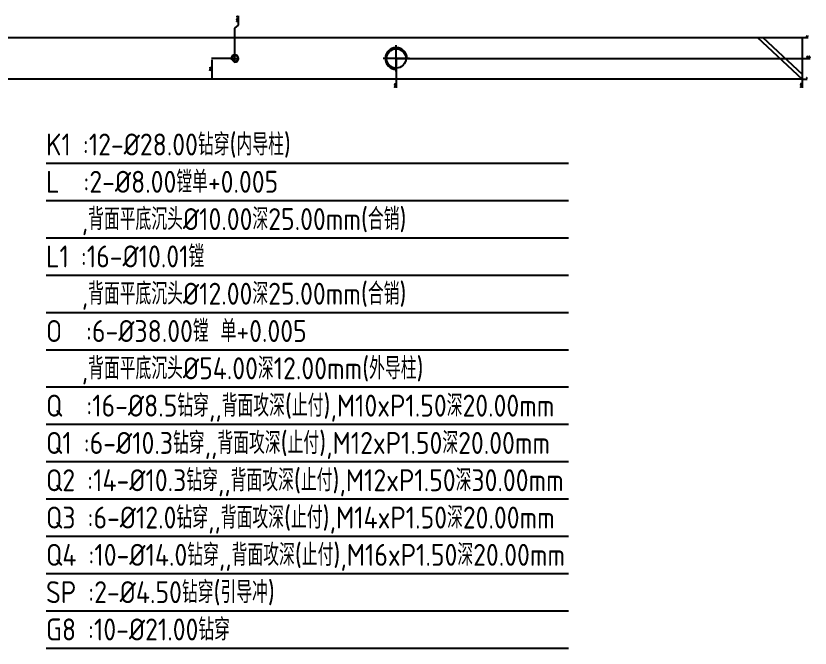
# Model space of a CAD drawing. Header units: millimetres. Extents: x 48713 to 52136, y -7473 to -5559.
# Drawn here: x 50342 to 51428, y -7473 to -6609 of the extents above; entities that cross this region are included whole.
import ezdxf

# ---------------------------------------------------------------- set-up
doc = ezdxf.new("R2010")
doc.units = ezdxf.units.MM
doc.linetypes.add('HIDDEN', pattern=[0])
for name, color, linetype in [('DIM', 4, 'Continuous'), ('LP', 255, 'Continuous'), ('LP_O', 40, 'Continuous'), ('TEXT', 4, 'Continuous')]:
    doc.layers.add(name, color=color, linetype=linetype)
doc.styles.add('gbenor', font='gbenor.shx', dxfattribs={"bigfont": 'gbcbig.shx'})
doc.styles.get("Standard").update_dxf_attribs({"font": 'txt.shx', "width": 0.85, "bigfont": 'ctxt.shx'})
doc.dimstyles.new('T-2-WX', dxfattribs={"dimtxt": 2, "dimasz": 2, "dimexe": 0.5, "dimexo": 0.5, "dimgap": 0.5, "dimtad": 1, "dimtxsty": 'Standard', "dimblk": 'OPEN30', "dimcen": 0, "dimazin": 3, "dimtfac": 1, "dimtmove": 0, "dimatfit": 3, "dimldrblk": 'OPEN30', "dimlwd": -1, "dimlwe": -1})

# ---------------------------------------------------------------- blocks, each defined once
blk = doc.blocks.new('*D7585')
at = {"layer": 'Defpoints', "color": 0}
for p in [(48827.1, -6695.7), (51417.1, -6695.7), (51422.1, -6695.7)]:
    blk.add_point(p, dxfattribs=at)
at = {"layer": 'DIM', "color": 0}
blk.add_line((51417.6, -6695.7), (51423.7, -6695.7), dxfattribs=at)
at = {"layer": 'DIM', "color": 0, "insert": (51423.1, -6694.2), "char_height": 2, "attachment_point": 5}
blk.add_mtext('0', dxfattribs=at)
blk = doc.blocks.new('_Open30')
blk = doc.blocks.new('*D7586')
at = {"layer": 'Defpoints', "color": 0}
for p in [(50862.1, -6667.2), (51422.1, -6667.2), (48827.1, -6695.7)]:
    blk.add_point(p, dxfattribs=at)
at = {"layer": 'DIM', "color": 0}
blk.add_line((50862.6, -6667.2), (51427.7, -6667.2), dxfattribs=at)
at = {"layer": 'DIM', "color": 0, "insert": (51425.2, -6665.6), "char_height": 2, "attachment_point": 5}
blk.add_mtext('28,5', dxfattribs=at)
blk = doc.blocks.new('*D7587')
at = {"layer": 'Defpoints', "color": 0}
for p in [(51417.1, -6638.7), (51422.1, -6638.7), (48827.1, -6695.7)]:
    blk.add_point(p, dxfattribs=at)
at = {"layer": 'DIM', "color": 0}
blk.add_line((51417.6, -6638.7), (51425.3, -6638.7), dxfattribs=at)
at = {"layer": 'DIM', "color": 0, "insert": (51423.9, -6637.2), "char_height": 2, "attachment_point": 5}
blk.add_mtext('57', dxfattribs=at)
blk = doc.blocks.new('*D7590')
at = {"layer": 'Defpoints', "color": 0}
for p in [(48827.1, -6695.7), (51417.1, -6695.7), (51417.1, -6700.7)]:
    blk.add_point(p, dxfattribs=at)
at = {"layer": 'DIM', "color": 0}
blk.add_line((51417.1, -6696.2), (51417.1, -6707.2), dxfattribs=at)
at = {"layer": 'DIM', "color": 0, "insert": (51415.6, -6704.2), "char_height": 2, "attachment_point": 5, "rotation": 90}
blk.add_mtext('2590', dxfattribs=at)
blk = doc.blocks.new('*D7591')
at = {"layer": 'Defpoints', "color": 0}
for p in [(50862.1, -6667.2), (48827.1, -6695.7), (50862.1, -6700.7)]:
    blk.add_point(p, dxfattribs=at)
at = {"layer": 'DIM', "color": 0}
blk.add_line((50862.1, -6667.7), (50862.1, -6707.2), dxfattribs=at)
at = {"layer": 'DIM', "color": 0, "insert": (50860.6, -6704.2), "char_height": 2, "attachment_point": 5, "rotation": 90}
blk.add_mtext('2035', dxfattribs=at)
blk = doc.blocks.new('*D7594')
at = {"layer": 'Defpoints', "color": 0}
for p in [(50641.6, -6667.2), (50610, -6695.7), (50639.7, -6695.7)]:
    blk.add_point(p, dxfattribs=at)
at = {"layer": 'DIM', "color": 0}
for p, q in [((50641.1, -6667.2), (50609.5, -6667.2)), ((50610, -6669.2), (50610, -6693.7)), ((50639.2, -6695.7), (50609.5, -6695.7))]:
    blk.add_line(p, q, dxfattribs=at)
at = {"layer": 'DIM', "color": 0, "insert": (50608.3, -6681.5), "char_height": 2, "attachment_point": 5, "rotation": 90}
blk.add_mtext('28,5', dxfattribs=at)
blk = doc.blocks.new('*D7595')
at = {"layer": 'Defpoints', "color": 0}
for p in [(50646.6, -6617.8), (50641.6, -6667.2), (48827.1, -6695.7)]:
    blk.add_point(p, dxfattribs=at)
at = {"layer": 'DIM', "color": 0}
for p, q in [((50646.6, -6621.8), (50646.6, -6609.1)), ((50641.6, -6625.8), (50646.6, -6621.8)), ((50641.6, -6666.7), (50641.6, -6625.8))]:
    blk.add_line(p, q, dxfattribs=at)
at = {"layer": 'DIM', "color": 0, "insert": (50644.9, -6613.2), "char_height": 2, "attachment_point": 5, "rotation": 90}
blk.add_mtext('1814,5', dxfattribs=at)

msp = doc.modelspace()

# ---------------------------------------------------------------- linework, layer by layer
at = {"layer": 'LP', "linetype": 'HIDDEN'}
for p, q in [((51356.057, -6638.747), (51417.062, -6695.634)), ((51363.389, -6638.747), (51417.062, -6688.798))]:
    msp.add_line(p, q, dxfattribs=at)
at = {"layer": 'LP', "linetype": 'Continuous', "flags": 128}
msp.add_lwpolyline([(48827.062, -6695.747), (48827.062, -6638.747), (51417.062, -6638.747), (51417.062, -6695.747)], close=True, dxfattribs=at)
at = {"layer": 'LP_O', "color": 4, "linetype": 'Continuous'}
for p, q in [((50862.062, -6685.247), (50862.062, -6649.247)), ((50880.062, -6667.247), (50844.062, -6667.247))]:
    msp.add_line(p, q, dxfattribs=at)
at = {"layer": 'LP_O', "color": 4, "linetype": 'HIDDEN'}
for p, q in [((50641.562, -6673.247), (50641.562, -6661.247)), ((50635.562, -6667.247), (50647.562, -6667.247))]:
    msp.add_line(p, q, dxfattribs=at)
at = {"layer": 'LP_O', "color": 4, "linetype": 'Continuous'}
msp.add_circle((50862.062, -6667.247), 13.25, dxfattribs=at)
at = {"layer": 'LP_O', "linetype": 'HIDDEN'}
msp.add_circle((50641.562, -6667.247), 4.25, dxfattribs=at)
at = {"layer": 'LP_O', "color": 4, "linetype": 'Continuous'}
msp.add_arc((50862.062, -6667.247), 15, 0, 270, dxfattribs=at)
at = {"layer": 'LP_O', "linetype": 'HIDDEN'}
msp.add_arc((50641.562, -6667.247), 5, 270, 180, dxfattribs=at)
at = {"layer": 'TEXT', "color": 3}
for p, q in [((50383.461, -6810.385), (51097.495, -6810.385)), ((50383.461, -6861.385), (51097.495, -6861.385)), ((50383.461, -6912.385), (51097.495, -6912.385)), ((50383.461, -6963.385), (51097.495, -6963.385)), ((50383.461, -7014.385), (51097.495, -7014.385)), ((50383.461, -7065.385), (51097.495, -7065.385)), ((50383.461, -7116.385), (51097.495, -7116.385)), ((50383.461, -7167.385), (51097.495, -7167.385)), ((50383.461, -7218.385), (51097.495, -7218.385)), ((50383.461, -7269.385), (51097.495, -7269.385)), ((50383.461, -7320.385), (51097.495, -7320.385)), ((50383.461, -7371.385), (51097.495, -7371.385)), ((50383.461, -7422.385), (51097.495, -7422.385)), ((50383.461, -7473.385), (51097.495, -7473.385))]:
    msp.add_line(p, q, dxfattribs=at)

# ---------------------------------------------------------------- texts
at = {"layer": 'TEXT', "color": 4, "style": 'gbenor'}
for s, p in [('K1 :12-%%c28.00钻穿(内导柱)', (50383.461, -6799.885)), ('   ,背面平底沉头%%C10.00深25.00mm(合销)', (50383.461, -6901.885)), ('   ,背面平底沉头%%c12.00深25.00mm(合销)', (50383.461, -7003.885)), ('   ,背面平底沉头%%c54.00深12.00mm(外导柱)', (50383.461, -7105.885)), ('Q  :16-%%c8.5钻穿,,背面攻深(止付),M10xP1.50深20.00mm', (50383.461, -7156.885)), ('Q1 :6-%%c10.3钻穿,,背面攻深(止付),M12xP1.50深20.00mm', (50383.461, -7207.885)), ('Q2 :14-%%c10.3钻穿,,背面攻深(止付),M12xP1.50深30.00mm', (50383.461, -7258.885)), ('Q3 :6-%%c12.0钻穿,,背面攻深(止付),M14xP1.50深20.00mm', (50383.461, -7309.885)), ('Q4 :10-%%c14.0钻穿,,背面攻深(止付),M16xP1.50深20.00mm', (50383.461, -7360.885)), ('SP :2-%%c4.50钻穿(引导冲)', (50383.461, -7411.885)), ('G8 :10-%%c21.00钻穿', (50383.461, -7462.885))]:
    msp.add_text(s, height=30, dxfattribs=at).set_placement(p)
at = {"layer": 'TEXT', "color": 2, "style": 'gbenor'}
for s, p in [('L  :2-%%C8.00镗单+0.005', (50383.461, -6850.885)), ('L1 :16-%%C10.01镗', (50383.461, -6952.885)), ('O  :6-%%C38.00镗 单+0.005', (50383.461, -7054.885))]:
    msp.add_text(s, height=30, dxfattribs=at).set_placement(p)

# ---------------------------------------------------------------- dimensions: what is measured, and where the dimension line sits
at = {"layer": 'DIM', "color": 4}
for feature_location, offset, dtype, origin, picture, middle in [((50641.562, -6667.247), (5, 49.444), 1, (48827.062, -6695.747), '*D7595', (50644.871, -6613.215)), ((51417.062, -6638.747), (5, 0), 0, (48827.062, -6695.747), '*D7587', (51423.938, -6637.247)), ((50862.062, -6667.247), (560, 0), 0, (48827.062, -6695.747), '*D7586', (51425.152, -6665.556)), ((50862.062, -6667.247), (0, -33.5), 1, (48827.062, -6695.747), '*D7591', (50860.562, -6704.242)), ((51417.061525038, -6695.746812515), (5, 0), 0, (48827.061525038, -6695.746812515), '*D7585', (51423.128191705, -6694.246812515)), ((51417.062, -6695.747), (0, -5), 1, (48827.062, -6695.747), '*D7590', (51415.562, -6704.242))]:
    dim = msp.add_ordinate_dim(feature_location=feature_location, offset=offset, dtype=dtype, origin=origin, dimstyle='T-2-WX', dxfattribs=at)
    dim.commit()
    dim.dimension.update_dxf_attribs({"geometry": picture, "text_midpoint": middle})
dim = msp.add_linear_dim(base=(50610.004, -6695.747), p1=(50641.562, -6667.247), p2=(50639.7, -6695.747), angle=90, dimstyle='T-2-WX', dxfattribs=at)
dim.commit()
dim.dimension.update_dxf_attribs({"geometry": '*D7594', "text_midpoint": (50608.314, -6681.497)})

doc.saveas('drawing.dxf')
